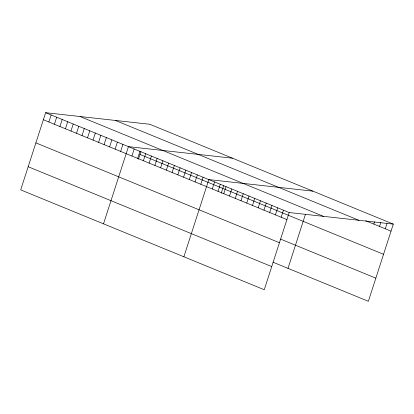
<?xml version="1.0" encoding="UTF-8"?>
<svg xmlns="http://www.w3.org/2000/svg" width="414" height="414" viewBox="0 0 414 414"><rect width="100%" height="100%" fill="white"/><g stroke="black" fill="none" stroke-linecap="round" stroke-linejoin="round"><path stroke-width="0.62" d="M393.3 224.114L149.744 124.262L45.633 112.696L20.7 189.886L264.256 289.738L289.189 212.542L393.3 224.114L368.367 301.304L273.069 262.238M48.883 121.99L51.155 114.957M54.405 124.252L56.677 117.219M59.921 126.518L62.193 119.486M65.443 128.78L67.715 121.747M70.965 131.041L73.237 124.009M76.487 133.308L78.758 126.275M82.003 135.569L84.275 128.537M87.525 137.831L89.797 130.798M93.046 140.098L95.318 133.065M98.568 142.359L100.84 135.326M104.09 144.621L106.362 137.588M109.606 146.887L111.878 139.854M115.128 149.149L117.4 142.116M120.65 151.41L122.922 144.377M103.51 223.834L128.443 146.644L232.554 158.21M131.911 156.031L134.183 148.993M137.65 158.381L139.922 151.348M138.452 159.219L140.931 151.555M143.394 160.736L145.666 153.703M149.133 163.09L151.405 156.057M154.877 165.445L157.144 158.412M160.616 167.799L162.888 160.761M166.356 170.149L168.627 163.116M172.1 172.503L174.372 165.471M177.839 174.858L180.111 167.825M183.578 177.213L185.85 170.18M189.322 179.567L191.594 172.529M195.061 181.917L197.333 174.884M200.8 184.271L203.072 177.239M183.883 256.789L208.816 179.593L312.927 191.159M212.284 188.981L214.555 181.948M218.023 191.335L220.295 184.297M221.262 193.167L223.736 185.503M223.767 193.685L226.039 186.652M229.506 196.039L231.778 189.007M235.25 198.394L237.522 191.361M240.989 200.749L243.261 193.716M246.728 203.103L249 196.065M252.473 205.453L254.745 198.42M258.212 207.807L260.484 200.774M263.951 210.162L266.223 203.129M269.695 212.517L271.967 205.484M275.434 214.871L277.706 207.833M281.173 217.221L283.445 210.188M287.994 268.355L305.418 214.4M373.806 224.083L374.561 221.738M379.545 226.437L380.87 222.334M385.289 228.792L386.992 223.519M365.769 220.791L391.028 231.147M115.387 120.443L358.943 220.295M79.99 116.51L323.546 216.362M45.633 112.696L289.189 212.542M139.994 154.448L383.55 254.299M43.361 119.729L286.918 219.575M280.547 239.085L375.845 278.151M35.883 142.882L279.44 242.728M28.178 166.733L271.734 266.585"/></g></svg>
